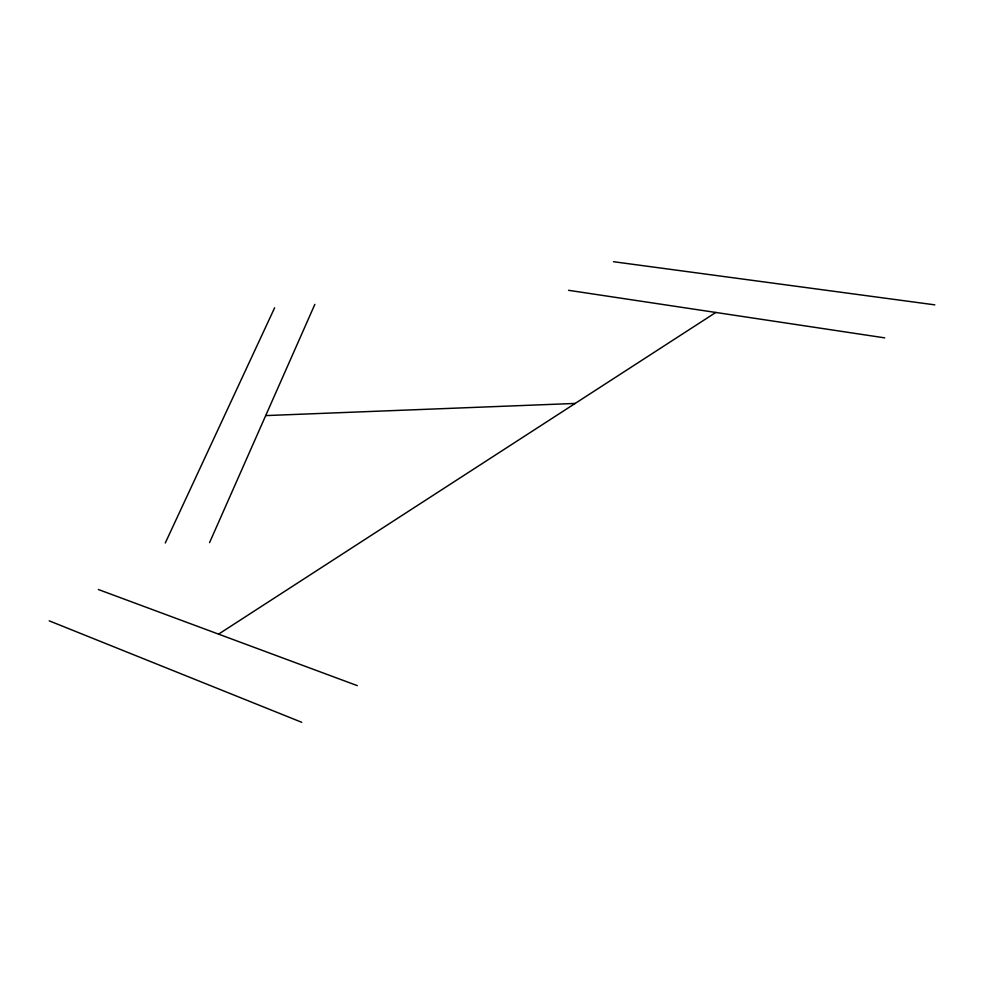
<?xml version="1.0" encoding="UTF-8"?>
<svg xmlns="http://www.w3.org/2000/svg" width="984" height="984" viewBox="0 0 984 984"><rect width="100%" height="100%" fill="white"/><g stroke="black" fill="none" stroke-linecap="round" stroke-linejoin="round"><path stroke-width="1.48" d="M209.567 542.627L314.855 304.363M165.287 542.971L274.634 307.795M218.571 634.139L715.798 312.457M265.705 415.592L575.16 403.44M613.487 261.707L934.8 304.856M568.555 290.305L884.739 337.869M98.4 589.527L357.303 685.639M49.2 620.83L301.719 722.293"/></g></svg>
